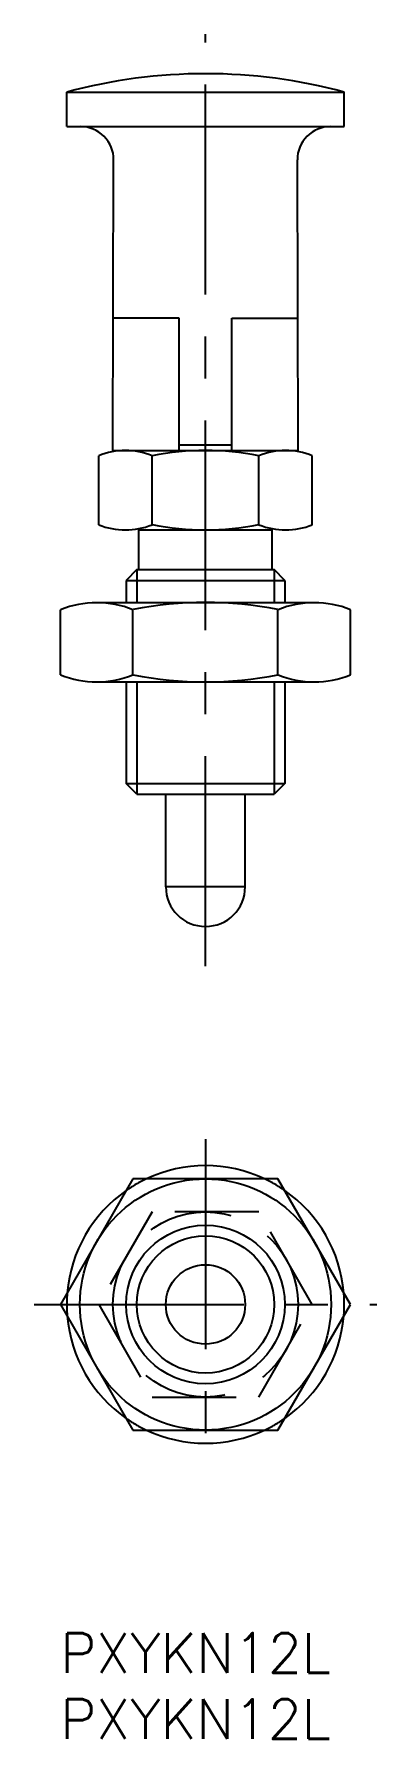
# Model space of a CAD drawing. Extents: x -2 to 24, y -8 to 121.
import ezdxf

# ---------------------------------------------------------------- set-up
doc = ezdxf.new("R2010")
doc.units = 0
doc.header["$LTSCALE"] = 0.5
doc.linetypes.add('CENTER', pattern=[50.8, 31.75, -6.35, 6.35, -6.35])
doc.linetypes.add('DASHED', pattern=[19.05, 12.7, -6.35])
for name, color, linetype in [('MSM_CENTER', 1, 'CENTER'), ('MSM_CONTINUOUS', 7, 'CONTINUOUS'), ('MSM_DASHED', 4, 'DASHED'), ('MSM_NARROW', 5, 'CONTINUOUS'), ('MSM_PART_NUMBER', 7, 'CONTINUOUS')]:
    doc.layers.add(name, color=color, linetype=linetype)
doc.styles.get("Standard").update_dxf_attribs({"font": 'txt.shx', "height": 1, "bigfont": 'bigfont.shx'})

# ---------------------------------------------------------------- blocks, each defined once
blk = doc.blocks.new('*U3')
at = {"layer": 'MSM_PART_NUMBER'}
blk.add_text('PXYKN12L', height=3, dxfattribs=at).set_placement((0, -3))
blk = doc.blocks.new('*U4')
at = {"layer": 'MSM_PART_NUMBER'}
blk.add_text('PXYKN12L', height=3, dxfattribs=at).set_placement((0, -8))

msp = doc.modelspace()

# ---------------------------------------------------------------- linework, layer by layer
at = {"layer": 'MSM_CENTER'}
for p, q in [((10.97, 50.45), (10.97, 120.95)), ((10.97, 37.36), (10.97, 12.36)), ((-2, 24.86), (23.94, 24.86))]:
    msp.add_line(p, q, dxfattribs=at)
at = {"layer": 'MSM_CONTINUOUS'}
for p, q in [((0.47, 116.55), (21.47, 116.55)), ((0.47, 113.95), (0.47, 116.55)), ((21.47, 113.95), (21.47, 116.55)), ((0.47, 113.95), (21.47, 113.95)), ((3.97, 89.45), (4.02, 111.44)), ((17.97, 89.45), (17.92, 111.44)), ((8.97, 99.45), (3.99, 99.45)), ((8.97, 89.45), (8.97, 99.45)), ((12.97, 99.45), (17.95, 99.45)), ((12.97, 89.45), (12.97, 99.45)), ((2.89, 83.84), (2.89, 89.05)), ((3.97, 89.45), (17.97, 89.45)), ((6.93, 83.84), (6.93, 89.05)), ((12.97, 89.85), (8.97, 89.85)), ((15.01, 83.84), (15.01, 89.05)), ((19.05, 83.84), (19.05, 89.05)), ((5.92, 80.45), (5.92, 83.54)), ((5.92, 83.45), (16.02, 83.45)), ((16.02, 80.45), (16.02, 83.54)), ((5.78, 80.45), (4.97, 79.63)), ((5.78, 80.45), (16.16, 80.45)), ((16.97, 79.63), (16.16, 80.45)), ((4.97, 79.63), (4.97, 77.95)), ((4.97, 79.63), (16.97, 79.63)), ((16.97, 79.63), (16.97, 77.95)), ((0, 72.48), (0, 77.41)), ((2.74, 77.95), (19.2, 77.95)), ((5.48, 72.48), (5.48, 77.41)), ((16.45, 72.48), (16.45, 77.41)), ((21.94, 72.48), (21.94, 77.41)), ((2.74, 71.95), (19.2, 71.95)), ((4.97, 71.95), (4.97, 64.26)), ((16.97, 71.95), (16.97, 64.26)), ((5.78, 63.45), (4.97, 64.26)), ((4.97, 64.26), (16.97, 64.26)), ((5.78, 63.45), (16.16, 63.45)), ((7.97, 56.45), (7.97, 63.45)), ((13.97, 56.45), (13.97, 63.45)), ((16.97, 64.26), (16.16, 63.45)), ((13.97, 56.45), (7.97, 56.45)), ((5.48, 34.36), (0, 24.86)), ((16.45, 34.36), (5.48, 34.36)), ((21.94, 24.86), (16.45, 34.36)), ((0, 24.86), (5.48, 15.36)), ((16.45, 15.36), (21.94, 24.86)), ((5.48, 15.36), (16.45, 15.36))]:
    msp.add_line(p, q, dxfattribs=at)
for radius in [9.5, 6, 3]:
    msp.add_circle((10.97, 24.86), radius, dxfattribs=at)
for centre, radius, start, end in [((10.97, 77.87), 40.08, 74.8107, 105.1893), ((1.52, 111.45), 2.5, 359.8698, 90), ((20.42, 111.45), 2.5, 90, 180.1302), ((4.91, 84.05), 5.4, 68.0126, 111.9874), ((10.97, 68.45), 21, 78.9042, 101.0958), ((17.03, 84.05), 5.4, 68.0126, 111.9874), ((4.91, 88.84), 5.4, 248.0126, 291.9874), ((10.97, 104.45), 21, 258.9042, 281.0958), ((17.03, 88.84), 5.4, 248.0126, 291.9874), ((2.74, 70.62), 7.32, 68.0126, 111.9874), ((10.97, 49.45), 28.5, 78.9042, 101.0958), ((19.2, 70.62), 7.32, 68.0126, 111.9874), ((2.74, 79.27), 7.32, 248.0126, 291.9874), ((10.97, 100.45), 28.5, 258.9042, 281.0958), ((19.2, 79.27), 7.32, 248.0126, 291.9874), ((10.97, 56.45), 3, 180, 0), ((10.97, 24.86), 10.5, 64.7912, 115.2088), ((10.97, 24.86), 10.5, 124.7912, 175.2088), ((10.97, 24.86), 10.5, 4.7912, 55.2088), ((10.97, 24.86), 10.5, 184.7912, 235.2088), ((10.97, 24.86), 10.5, 304.7912, 355.2088), ((10.97, 24.86), 10.5, 244.7912, 295.2088)]:
    msp.add_arc(centre, radius, start, end, dxfattribs=at)
at = {"layer": 'MSM_DASHED'}
for p, q in [((6.93, 31.86), (2.89, 24.86)), ((15.01, 31.86), (6.93, 31.86)), ((19.05, 24.86), (15.01, 31.86)), ((2.89, 24.86), (6.93, 17.86)), ((15.01, 17.86), (19.05, 24.86)), ((6.93, 17.86), (15.01, 17.86))]:
    msp.add_line(p, q, dxfattribs=at)
msp.add_circle((10.97, 24.86), 7, dxfattribs=at)
for start, end in [(115.2088, 124.7912), (55.2088, 64.7912), (175.2088, 184.7912), (355.2088, 4.7912), (235.2088, 244.7912), (295.2088, 304.7912)]:
    msp.add_arc((10.97, 24.86), 10.5, start, end, dxfattribs=at)
at = {"layer": 'MSM_NARROW'}
for p, q in [((5.78, 80.45), (5.78, 77.95)), ((16.16, 80.45), (16.16, 77.95)), ((5.78, 71.95), (5.78, 63.45)), ((16.16, 71.95), (16.16, 63.45))]:
    msp.add_line(p, q, dxfattribs=at)
msp.add_circle((10.97, 24.86), 5.19, dxfattribs=at)

# ---------------------------------------------------------------- block references
at = {"layer": 'MSM_CONTINUOUS'}
for name in ['*U3', '*U4']:
    msp.add_blockref(name, (0, 0), dxfattribs=at)

doc.saveas('drawing.dxf')
